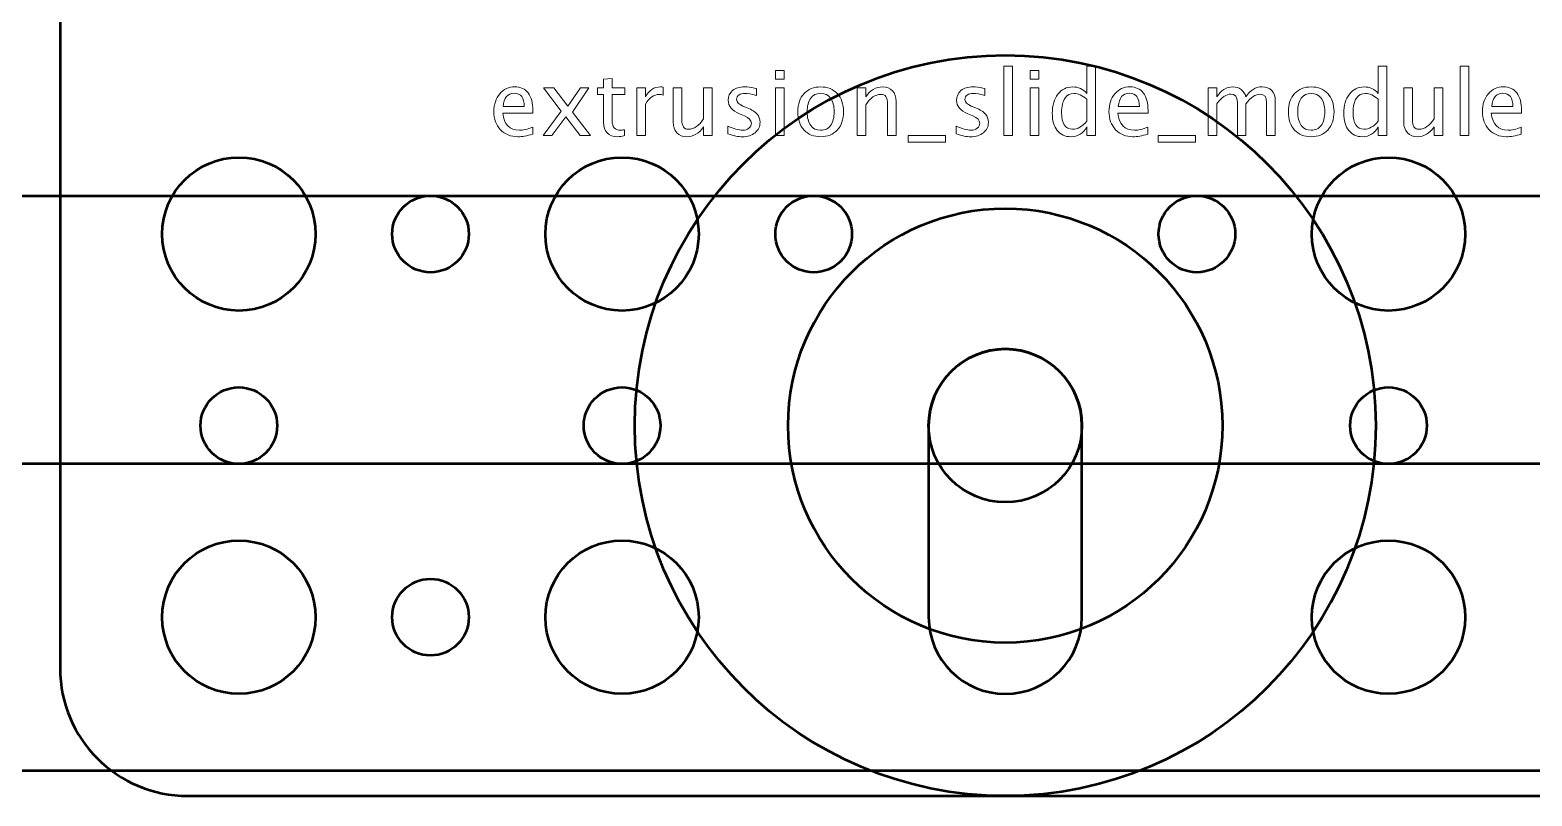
# Model space of a CAD drawing. Header units: centimetres. Extents: x -14.5 to 15.5, y -9.3 to 9.6.
# Drawn here: x -3.32 to 2.56, y -2.45 to 0.55 of the extents above; entities that cross this region are included whole.
import ezdxf

# ---------------------------------------------------------------- set-up
doc = ezdxf.new("R2010")
doc.units = ezdxf.units.CM
doc.header["$MEASUREMENT"] = 0
doc.layers.add('Layer 1', color=7, linetype='Continuous')

msp = doc.modelspace()

# ---------------------------------------------------------------- linework, layer by layer
at = {"layer": 'Layer 1', "color": 4, "lineweight": 53}
for points in [[(-14.50011, -0.09999), (15.49989, -0.09999), (15.49989, 1.90001), (-14.50011, 1.90001), (-14.50011, -0.09999)], [(-14.50011, -2.35), (15.49989, -2.35), (15.49989, -1.15), (-14.50011, -1.15), (-14.50011, -2.35)]]:
    msp.add_lwpolyline(points, close=True, dxfattribs=at)
for major_axis in [(0, 1.45), (0, 0.85), (0, 0.3)]:
    msp.add_ellipse((0.5, -1), major_axis=major_axis, ratio=1, dxfattribs=at)
at = {"layer": 'Layer 1', "lineweight": 53}
for centre, major_axis in [((-2.49999, -0.25001), (0, 0.30001)), ((-0.99999, -0.25001), (0, 0.30001)), ((2.00001, -0.25001), (0, 0.30001)), ((-1.75, -0.25), (0, 0.15)), ((-0.25, -0.25), (0, 0.15)), ((1.25, -0.25), (0, 0.15)), ((-2.5, -1), (0, 0.15)), ((-1, -1), (0, 0.15)), ((2, -1), (0, 0.15)), ((-2.49999, -1.75001), (0, 0.30001)), ((-0.99999, -1.75001), (0, 0.30001)), ((2.00001, -1.75001), (0, 0.30001)), ((-1.75, -1.75), (0, 0.15))]:
    msp.add_ellipse(centre, major_axis=major_axis, ratio=1, dxfattribs=at)
for points, knots in [([(-3.2, -1.95), (-3.2, -1.95), (-3.2, 2.95), (-3.2, 2.95), (-3.2, 2.95), (-3.2, 3.22614), (-2.97614, 3.45), (-2.7, 3.45), (-2.7, 3.45), (-2.7, 3.45), (3.7, 3.45), (3.7, 3.45), (3.7, 3.45), (3.97614, 3.45), (4.2, 3.22614), (4.2, 2.95), (4.2, 2.95), (4.2, 2.95), (4.2, -1.95), (4.2, -1.95), (4.2, -1.95), (4.2, -2.22614), (3.97614, -2.45), (3.7, -2.45), (3.7, -2.45), (3.7, -2.45), (-2.7, -2.45), (-2.7, -2.45), (-2.7, -2.45), (-2.97614, -2.45), (-3.2, -2.22614), (-3.2, -1.95)], [0, 0, 0, 0, 0.1111111, 0.1111111, 0.1111111, 0.1111111, 0.2222222, 0.2222222, 0.2222222, 0.2222222, 0.3333333, 0.3333333, 0.3333333, 0.3333333, 0.4444444, 0.4444444, 0.4444444, 0.4444444, 0.5555556, 0.5555556, 0.5555556, 0.5555556, 0.6666667, 0.6666667, 0.6666667, 0.6666667, 0.7777778, 0.7777778, 0.7777778, 0.7777778, 1, 1, 1, 1]), ([(0.8, -1), (0.8, -1), (0.8, -1.75), (0.8, -1.75), (0.8, -1.75), (0.8, -1.91569), (0.66569, -2.05), (0.5, -2.05), (0.5, -2.05), (0.33431, -2.05), (0.2, -1.91569), (0.2, -1.75), (0.2, -1.75), (0.2, -1.75), (0.2, -1), (0.2, -1), (0.2, -1), (0.2, -0.83431), (0.33431, -0.7), (0.5, -0.7), (0.5, -0.7), (0.66569, -0.7), (0.8, -0.83431), (0.8, -1)], [0, 0, 0, 0, 0.1428571, 0.1428571, 0.1428571, 0.1428571, 0.2857143, 0.2857143, 0.2857143, 0.2857143, 0.4285714, 0.4285714, 0.4285714, 0.4285714, 0.5714286, 0.5714286, 0.5714286, 0.5714286, 0.7142857, 0.7142857, 0.7142857, 0.7142857, 1, 1, 1, 1])]:
    msp.add_open_spline(points, degree=3, knots=knots, dxfattribs=at)
at = {"layer": 'Layer 1', "color": 5, "lineweight": 9}
for points, knots in [([(-0.99048, 0.13526), (-1.00095, 0.13238), (-1.01006, 0.13097), (-1.01777, 0.13097), (-1.01777, 0.13097), (-1.03505, 0.13097), (-1.04852, 0.13591), (-1.05816, 0.14578), (-1.05816, 0.14578), (-1.06786, 0.15566), (-1.07268, 0.16936), (-1.07268, 0.18694), (-1.07268, 0.18694), (-1.07268, 0.18694), (-1.07268, 0.29677), (-1.07268, 0.29677), (-1.07268, 0.29677), (-1.07268, 0.29677), (-1.09608, 0.29677), (-1.09608, 0.29677), (-1.09608, 0.29677), (-1.09608, 0.29677), (-1.09608, 0.32217), (-1.09608, 0.32217), (-1.09608, 0.32217), (-1.09608, 0.32217), (-1.07268, 0.32217), (-1.07268, 0.32217), (-1.07268, 0.32217), (-1.07268, 0.32217), (-1.07268, 0.35598), (-1.07268, 0.35598), (-1.07268, 0.35598), (-1.07268, 0.35598), (-1.03882, 0.35922), (-1.03882, 0.35922), (-1.03882, 0.35922), (-1.03882, 0.35922), (-1.03882, 0.32217), (-1.03882, 0.32217), (-1.03882, 0.32217), (-1.03882, 0.32217), (-0.98978, 0.32217), (-0.98978, 0.32217), (-0.98978, 0.32217), (-0.98978, 0.32217), (-0.98978, 0.29677), (-0.98978, 0.29677), (-0.98978, 0.29677), (-0.98978, 0.29677), (-1.03882, 0.29677), (-1.03882, 0.29677), (-1.03882, 0.29677), (-1.03882, 0.29677), (-1.03882, 0.19306), (-1.03882, 0.19306), (-1.03882, 0.19306), (-1.03882, 0.1686), (-1.02817, 0.15637), (-1.00695, 0.15637), (-1.00695, 0.15637), (-1.00242, 0.15637), (-0.99695, 0.15713), (-0.99048, 0.1586), (-0.99048, 0.1586), (-0.99048, 0.1586), (-0.99048, 0.13526), (-0.99048, 0.13526)], [0, 0, 0, 0, 0.0555556, 0.0555556, 0.0555556, 0.0555556, 0.1111111, 0.1111111, 0.1111111, 0.1111111, 0.1666667, 0.1666667, 0.1666667, 0.1666667, 0.2222222, 0.2222222, 0.2222222, 0.2222222, 0.2777778, 0.2777778, 0.2777778, 0.2777778, 0.3333333, 0.3333333, 0.3333333, 0.3333333, 0.3888889, 0.3888889, 0.3888889, 0.3888889, 0.4444444, 0.4444444, 0.4444444, 0.4444444, 0.5, 0.5, 0.5, 0.5, 0.5555556, 0.5555556, 0.5555556, 0.5555556, 0.6111111, 0.6111111, 0.6111111, 0.6111111, 0.6666667, 0.6666667, 0.6666667, 0.6666667, 0.7222222, 0.7222222, 0.7222222, 0.7222222, 0.7777778, 0.7777778, 0.7777778, 0.7777778, 0.8333333, 0.8333333, 0.8333333, 0.8333333, 0.8888889, 0.8888889, 0.8888889, 0.8888889, 1, 1, 1, 1]), ([(-0.39898, 0.35639), (-0.39898, 0.35639), (-0.39898, 0.39026), (-0.39898, 0.39026), (-0.39898, 0.39026), (-0.39898, 0.39026), (-0.36512, 0.39026), (-0.36512, 0.39026), (-0.36512, 0.39026), (-0.36512, 0.39026), (-0.36512, 0.35639), (-0.36512, 0.35639), (-0.36512, 0.35639), (-0.36512, 0.35639), (-0.39898, 0.35639), (-0.39898, 0.35639)], [0, 0, 0, 0, 0.2, 0.2, 0.2, 0.2, 0.4, 0.4, 0.4, 0.4, 0.6, 0.6, 0.6, 0.6, 1, 1, 1, 1]), ([(0.49489, 0.1352), (0.49489, 0.1352), (0.49489, 0.40719), (0.49489, 0.40719), (0.49489, 0.40719), (0.49489, 0.40719), (0.52875, 0.40719), (0.52875, 0.40719), (0.52875, 0.40719), (0.52875, 0.40719), (0.52875, 0.1352), (0.52875, 0.1352), (0.52875, 0.1352), (0.52875, 0.1352), (0.49489, 0.1352), (0.49489, 0.1352)], [0, 0, 0, 0, 0.2, 0.2, 0.2, 0.2, 0.4, 0.4, 0.4, 0.4, 0.6, 0.6, 0.6, 0.6, 1, 1, 1, 1]), ([(0.59684, 0.35639), (0.59684, 0.35639), (0.59684, 0.39026), (0.59684, 0.39026), (0.59684, 0.39026), (0.59684, 0.39026), (0.6307, 0.39026), (0.6307, 0.39026), (0.6307, 0.39026), (0.6307, 0.39026), (0.6307, 0.35639), (0.6307, 0.35639), (0.6307, 0.35639), (0.6307, 0.35639), (0.59684, 0.35639), (0.59684, 0.35639)], [0, 0, 0, 0, 0.2, 0.2, 0.2, 0.2, 0.4, 0.4, 0.4, 0.4, 0.6, 0.6, 0.6, 0.6, 1, 1, 1, 1]), ([(0.81907, 0.1352), (0.81907, 0.1352), (0.81907, 0.1703), (0.81907, 0.1703), (0.81907, 0.1703), (0.80526, 0.14408), (0.78445, 0.13097), (0.75664, 0.13097), (0.75664, 0.13097), (0.73406, 0.13097), (0.71631, 0.13914), (0.70337, 0.15554), (0.70337, 0.15554), (0.69044, 0.17195), (0.68397, 0.19435), (0.68397, 0.22275), (0.68397, 0.22275), (0.68397, 0.25379), (0.69132, 0.27878), (0.70596, 0.29771), (0.70596, 0.29771), (0.72066, 0.31659), (0.73994, 0.32605), (0.76387, 0.32605), (0.76387, 0.32605), (0.78604, 0.32605), (0.80449, 0.31759), (0.81907, 0.3006), (0.81907, 0.3006), (0.81907, 0.3006), (0.81907, 0.40719), (0.81907, 0.40719), (0.81907, 0.40719), (0.81907, 0.40719), (0.85294, 0.40719), (0.85294, 0.40719), (0.85294, 0.40719), (0.85294, 0.40719), (0.85294, 0.1352), (0.85294, 0.1352), (0.85294, 0.1352), (0.85294, 0.1352), (0.81907, 0.1352), (0.81907, 0.1352)], [0, 0, 0, 0, 0.0833333, 0.0833333, 0.0833333, 0.0833333, 0.1666667, 0.1666667, 0.1666667, 0.1666667, 0.25, 0.25, 0.25, 0.25, 0.3333333, 0.3333333, 0.3333333, 0.3333333, 0.4166667, 0.4166667, 0.4166667, 0.4166667, 0.5, 0.5, 0.5, 0.5, 0.5833333, 0.5833333, 0.5833333, 0.5833333, 0.6666667, 0.6666667, 0.6666667, 0.6666667, 0.75, 0.75, 0.75, 0.75, 0.8333333, 0.8333333, 0.8333333, 0.8333333, 1, 1, 1, 1]), ([(1.96013, 0.1352), (1.96013, 0.1352), (1.96013, 0.1703), (1.96013, 0.1703), (1.96013, 0.1703), (1.94632, 0.14408), (1.92551, 0.13097), (1.8977, 0.13097), (1.8977, 0.13097), (1.87512, 0.13097), (1.85737, 0.13914), (1.84443, 0.15554), (1.84443, 0.15554), (1.8315, 0.17195), (1.82503, 0.19435), (1.82503, 0.22275), (1.82503, 0.22275), (1.82503, 0.25379), (1.83238, 0.27878), (1.84702, 0.29771), (1.84702, 0.29771), (1.86172, 0.31659), (1.881, 0.32605), (1.90493, 0.32605), (1.90493, 0.32605), (1.9271, 0.32605), (1.94555, 0.31759), (1.96013, 0.3006), (1.96013, 0.3006), (1.96013, 0.3006), (1.96013, 0.40719), (1.96013, 0.40719), (1.96013, 0.40719), (1.96013, 0.40719), (1.994, 0.40719), (1.994, 0.40719), (1.994, 0.40719), (1.994, 0.40719), (1.994, 0.1352), (1.994, 0.1352), (1.994, 0.1352), (1.994, 0.1352), (1.96013, 0.1352), (1.96013, 0.1352)], [0, 0, 0, 0, 0.0833333, 0.0833333, 0.0833333, 0.0833333, 0.1666667, 0.1666667, 0.1666667, 0.1666667, 0.25, 0.25, 0.25, 0.25, 0.3333333, 0.3333333, 0.3333333, 0.3333333, 0.4166667, 0.4166667, 0.4166667, 0.4166667, 0.5, 0.5, 0.5, 0.5, 0.5833333, 0.5833333, 0.5833333, 0.5833333, 0.6666667, 0.6666667, 0.6666667, 0.6666667, 0.75, 0.75, 0.75, 0.75, 0.8333333, 0.8333333, 0.8333333, 0.8333333, 1, 1, 1, 1]), ([(2.28083, 0.1352), (2.28083, 0.1352), (2.28083, 0.40719), (2.28083, 0.40719), (2.28083, 0.40719), (2.28083, 0.40719), (2.31469, 0.40719), (2.31469, 0.40719), (2.31469, 0.40719), (2.31469, 0.40719), (2.31469, 0.1352), (2.31469, 0.1352), (2.31469, 0.1352), (2.31469, 0.1352), (2.28083, 0.1352), (2.28083, 0.1352)], [0, 0, 0, 0, 0.2, 0.2, 0.2, 0.2, 0.4, 0.4, 0.4, 0.4, 0.6, 0.6, 0.6, 0.6, 1, 1, 1, 1]), ([(-1.3498, 0.1412), (-1.37256, 0.13438), (-1.39201, 0.13097), (-1.40824, 0.13097), (-1.40824, 0.13097), (-1.43593, 0.13097), (-1.45845, 0.14014), (-1.47579, 0.15842), (-1.47579, 0.15842), (-1.49314, 0.17671), (-1.50184, 0.20041), (-1.50184, 0.22957), (-1.50184, 0.22957), (-1.50184, 0.25785), (-1.4942, 0.28107), (-1.47885, 0.29924), (-1.47885, 0.29924), (-1.4635, 0.31735), (-1.44387, 0.32641), (-1.41994, 0.32641), (-1.41994, 0.32641), (-1.3973, 0.32641), (-1.37979, 0.31835), (-1.36744, 0.30224), (-1.36744, 0.30224), (-1.35509, 0.28613), (-1.34892, 0.26332), (-1.34892, 0.23374), (-1.34892, 0.23374), (-1.34892, 0.23374), (-1.3491, 0.2234), (-1.3491, 0.2234), (-1.3491, 0.2234), (-1.3491, 0.2234), (-1.46727, 0.2234), (-1.46727, 0.2234), (-1.46727, 0.2234), (-1.46233, 0.17871), (-1.44051, 0.15637), (-1.40189, 0.15637), (-1.40189, 0.15637), (-1.38773, 0.15637), (-1.37038, 0.16036), (-1.3498, 0.16836), (-1.3498, 0.16836), (-1.3498, 0.16836), (-1.3498, 0.1412), (-1.3498, 0.1412)], [0, 0, 0, 0, 0.0769231, 0.0769231, 0.0769231, 0.0769231, 0.1538462, 0.1538462, 0.1538462, 0.1538462, 0.2307692, 0.2307692, 0.2307692, 0.2307692, 0.3076923, 0.3076923, 0.3076923, 0.3076923, 0.3846154, 0.3846154, 0.3846154, 0.3846154, 0.4615385, 0.4615385, 0.4615385, 0.4615385, 0.5384615, 0.5384615, 0.5384615, 0.5384615, 0.6153846, 0.6153846, 0.6153846, 0.6153846, 0.6923077, 0.6923077, 0.6923077, 0.6923077, 0.7692308, 0.7692308, 0.7692308, 0.7692308, 0.8461538, 0.8461538, 0.8461538, 0.8461538, 1, 1, 1, 1]), ([(-1.4655, 0.2488), (-1.4655, 0.2488), (-1.38296, 0.2488), (-1.38296, 0.2488), (-1.38296, 0.2488), (-1.38296, 0.2836), (-1.39595, 0.30101), (-1.42188, 0.30101), (-1.42188, 0.30101), (-1.44798, 0.30101), (-1.4625, 0.2836), (-1.4655, 0.2488)], [0, 0, 0, 0, 0.25, 0.25, 0.25, 0.25, 0.5, 0.5, 0.5, 0.5, 1, 1, 1, 1]), ([(-1.30916, 0.1352), (-1.30916, 0.1352), (-1.23796, 0.23169), (-1.23796, 0.23169), (-1.23796, 0.23169), (-1.23796, 0.23169), (-1.30704, 0.32217), (-1.30704, 0.32217), (-1.30704, 0.32217), (-1.30704, 0.32217), (-1.26665, 0.32217), (-1.26665, 0.32217), (-1.26665, 0.32217), (-1.26665, 0.32217), (-1.21209, 0.25015), (-1.21209, 0.25015), (-1.21209, 0.25015), (-1.21209, 0.25015), (-1.16271, 0.32217), (-1.16271, 0.32217), (-1.16271, 0.32217), (-1.16271, 0.32217), (-1.12961, 0.32217), (-1.12961, 0.32217), (-1.12961, 0.32217), (-1.12961, 0.32217), (-1.19427, 0.22733), (-1.19427, 0.22733), (-1.19427, 0.22733), (-1.19427, 0.22733), (-1.12396, 0.1352), (-1.12396, 0.1352), (-1.12396, 0.1352), (-1.12396, 0.1352), (-1.16435, 0.1352), (-1.16435, 0.1352), (-1.16435, 0.1352), (-1.16435, 0.1352), (-1.22067, 0.20928), (-1.22067, 0.20928), (-1.22067, 0.20928), (-1.22067, 0.20928), (-1.27518, 0.1352), (-1.27518, 0.1352), (-1.27518, 0.1352), (-1.27518, 0.1352), (-1.30916, 0.1352), (-1.30916, 0.1352)], [0, 0, 0, 0, 0.0769231, 0.0769231, 0.0769231, 0.0769231, 0.1538462, 0.1538462, 0.1538462, 0.1538462, 0.2307692, 0.2307692, 0.2307692, 0.2307692, 0.3076923, 0.3076923, 0.3076923, 0.3076923, 0.3846154, 0.3846154, 0.3846154, 0.3846154, 0.4615385, 0.4615385, 0.4615385, 0.4615385, 0.5384615, 0.5384615, 0.5384615, 0.5384615, 0.6153846, 0.6153846, 0.6153846, 0.6153846, 0.6923077, 0.6923077, 0.6923077, 0.6923077, 0.7692308, 0.7692308, 0.7692308, 0.7692308, 0.8461538, 0.8461538, 0.8461538, 0.8461538, 1, 1, 1, 1]), ([(-0.94215, 0.1352), (-0.94215, 0.1352), (-0.94215, 0.32217), (-0.94215, 0.32217), (-0.94215, 0.32217), (-0.94215, 0.32217), (-0.90829, 0.32217), (-0.90829, 0.32217), (-0.90829, 0.32217), (-0.90829, 0.32217), (-0.90829, 0.28684), (-0.90829, 0.28684), (-0.90829, 0.28684), (-0.89482, 0.313), (-0.8753, 0.32605), (-0.84967, 0.32605), (-0.84967, 0.32605), (-0.8462, 0.32605), (-0.84256, 0.32576), (-0.8388, 0.32517), (-0.8388, 0.32517), (-0.8388, 0.32517), (-0.8388, 0.29348), (-0.8388, 0.29348), (-0.8388, 0.29348), (-0.84468, 0.29542), (-0.84984, 0.29642), (-0.85431, 0.29642), (-0.85431, 0.29642), (-0.87583, 0.29642), (-0.89382, 0.28372), (-0.90829, 0.25826), (-0.90829, 0.25826), (-0.90829, 0.25826), (-0.90829, 0.1352), (-0.90829, 0.1352), (-0.90829, 0.1352), (-0.90829, 0.1352), (-0.94215, 0.1352), (-0.94215, 0.1352)], [0, 0, 0, 0, 0.0909091, 0.0909091, 0.0909091, 0.0909091, 0.1818182, 0.1818182, 0.1818182, 0.1818182, 0.2727273, 0.2727273, 0.2727273, 0.2727273, 0.3636364, 0.3636364, 0.3636364, 0.3636364, 0.4545455, 0.4545455, 0.4545455, 0.4545455, 0.5454545, 0.5454545, 0.5454545, 0.5454545, 0.6363636, 0.6363636, 0.6363636, 0.6363636, 0.7272727, 0.7272727, 0.7272727, 0.7272727, 0.8181818, 0.8181818, 0.8181818, 0.8181818, 1, 1, 1, 1]), ([(-0.68069, 0.1352), (-0.68069, 0.1352), (-0.68069, 0.17036), (-0.68069, 0.17036), (-0.68069, 0.17036), (-0.69874, 0.14408), (-0.72066, 0.13097), (-0.74641, 0.13097), (-0.74641, 0.13097), (-0.76276, 0.13097), (-0.77575, 0.13608), (-0.7854, 0.14637), (-0.7854, 0.14637), (-0.7951, 0.15666), (-0.79992, 0.17048), (-0.79992, 0.18794), (-0.79992, 0.18794), (-0.79992, 0.18794), (-0.79992, 0.32217), (-0.79992, 0.32217), (-0.79992, 0.32217), (-0.79992, 0.32217), (-0.76605, 0.32217), (-0.76605, 0.32217), (-0.76605, 0.32217), (-0.76605, 0.32217), (-0.76605, 0.19899), (-0.76605, 0.19899), (-0.76605, 0.19899), (-0.76605, 0.18494), (-0.764, 0.17501), (-0.75994, 0.16913), (-0.75994, 0.16913), (-0.75582, 0.16319), (-0.749, 0.16025), (-0.73942, 0.16025), (-0.73942, 0.16025), (-0.71872, 0.16025), (-0.69909, 0.17383), (-0.68069, 0.20105), (-0.68069, 0.20105), (-0.68069, 0.20105), (-0.68069, 0.32217), (-0.68069, 0.32217), (-0.68069, 0.32217), (-0.68069, 0.32217), (-0.64682, 0.32217), (-0.64682, 0.32217), (-0.64682, 0.32217), (-0.64682, 0.32217), (-0.64682, 0.1352), (-0.64682, 0.1352), (-0.64682, 0.1352), (-0.64682, 0.1352), (-0.68069, 0.1352), (-0.68069, 0.1352)], [0, 0, 0, 0, 0.0666667, 0.0666667, 0.0666667, 0.0666667, 0.1333333, 0.1333333, 0.1333333, 0.1333333, 0.2, 0.2, 0.2, 0.2, 0.2666667, 0.2666667, 0.2666667, 0.2666667, 0.3333333, 0.3333333, 0.3333333, 0.3333333, 0.4, 0.4, 0.4, 0.4, 0.4666667, 0.4666667, 0.4666667, 0.4666667, 0.5333333, 0.5333333, 0.5333333, 0.5333333, 0.6, 0.6, 0.6, 0.6, 0.6666667, 0.6666667, 0.6666667, 0.6666667, 0.7333333, 0.7333333, 0.7333333, 0.7333333, 0.8, 0.8, 0.8, 0.8, 0.8666667, 0.8666667, 0.8666667, 0.8666667, 1, 1, 1, 1]), ([(-0.58555, 0.1419), (-0.58555, 0.1419), (-0.58555, 0.17295), (-0.58555, 0.17295), (-0.58555, 0.17295), (-0.56338, 0.16189), (-0.54415, 0.15637), (-0.52775, 0.15637), (-0.52775, 0.15637), (-0.51799, 0.15637), (-0.50987, 0.15901), (-0.50347, 0.1643), (-0.50347, 0.1643), (-0.49706, 0.16954), (-0.49382, 0.17612), (-0.49382, 0.18406), (-0.49382, 0.18406), (-0.49382, 0.19564), (-0.50282, 0.20523), (-0.52081, 0.21281), (-0.52081, 0.21281), (-0.52081, 0.21281), (-0.54063, 0.22122), (-0.54063, 0.22122), (-0.54063, 0.22122), (-0.56985, 0.23333), (-0.58449, 0.25085), (-0.58449, 0.27361), (-0.58449, 0.27361), (-0.58449, 0.28989), (-0.57873, 0.30271), (-0.5672, 0.31206), (-0.5672, 0.31206), (-0.55568, 0.32141), (-0.53986, 0.32605), (-0.51981, 0.32605), (-0.51981, 0.32605), (-0.5094, 0.32605), (-0.49647, 0.32464), (-0.48113, 0.32176), (-0.48113, 0.32176), (-0.48113, 0.32176), (-0.47408, 0.32041), (-0.47408, 0.32041), (-0.47408, 0.32041), (-0.47408, 0.32041), (-0.47408, 0.29219), (-0.47408, 0.29219), (-0.47408, 0.29219), (-0.49294, 0.29783), (-0.50799, 0.30065), (-0.51922, 0.30065), (-0.51922, 0.30065), (-0.5291, 0.30065), (-0.53692, 0.29848), (-0.54286, 0.29419), (-0.54286, 0.29419), (-0.54874, 0.28989), (-0.55168, 0.28413), (-0.55168, 0.2769), (-0.55168, 0.2769), (-0.55168, 0.26673), (-0.54345, 0.25809), (-0.52693, 0.25109), (-0.52693, 0.25109), (-0.52693, 0.25109), (-0.51064, 0.24421), (-0.51064, 0.24421), (-0.51064, 0.24421), (-0.49218, 0.23645), (-0.47913, 0.22822), (-0.47149, 0.21957), (-0.47149, 0.21957), (-0.46379, 0.21093), (-0.45997, 0.20011), (-0.45997, 0.18718), (-0.45997, 0.18718), (-0.45997, 0.17077), (-0.46643, 0.15731), (-0.47943, 0.14678), (-0.47943, 0.14678), (-0.49235, 0.13626), (-0.50893, 0.13097), (-0.5291, 0.13097), (-0.5291, 0.13097), (-0.54462, 0.13097), (-0.56338, 0.13461), (-0.58555, 0.1419)], [0, 0, 0, 0, 0.0434783, 0.0434783, 0.0434783, 0.0434783, 0.0869565, 0.0869565, 0.0869565, 0.0869565, 0.1304348, 0.1304348, 0.1304348, 0.1304348, 0.173913, 0.173913, 0.173913, 0.173913, 0.2173913, 0.2173913, 0.2173913, 0.2173913, 0.2608696, 0.2608696, 0.2608696, 0.2608696, 0.3043478, 0.3043478, 0.3043478, 0.3043478, 0.3478261, 0.3478261, 0.3478261, 0.3478261, 0.3913043, 0.3913043, 0.3913043, 0.3913043, 0.4347826, 0.4347826, 0.4347826, 0.4347826, 0.4782609, 0.4782609, 0.4782609, 0.4782609, 0.5217391, 0.5217391, 0.5217391, 0.5217391, 0.5652174, 0.5652174, 0.5652174, 0.5652174, 0.6086957, 0.6086957, 0.6086957, 0.6086957, 0.6521739, 0.6521739, 0.6521739, 0.6521739, 0.6956522, 0.6956522, 0.6956522, 0.6956522, 0.7391304, 0.7391304, 0.7391304, 0.7391304, 0.7826087, 0.7826087, 0.7826087, 0.7826087, 0.826087, 0.826087, 0.826087, 0.826087, 0.8695652, 0.8695652, 0.8695652, 0.8695652, 0.9130435, 0.9130435, 0.9130435, 0.9130435, 1, 1, 1, 1]), ([(-0.39898, 0.1352), (-0.39898, 0.1352), (-0.39898, 0.32217), (-0.39898, 0.32217), (-0.39898, 0.32217), (-0.39898, 0.32217), (-0.36512, 0.32217), (-0.36512, 0.32217), (-0.36512, 0.32217), (-0.36512, 0.32217), (-0.36512, 0.1352), (-0.36512, 0.1352), (-0.36512, 0.1352), (-0.36512, 0.1352), (-0.39898, 0.1352), (-0.39898, 0.1352)], [0, 0, 0, 0, 0.2, 0.2, 0.2, 0.2, 0.4, 0.4, 0.4, 0.4, 0.6, 0.6, 0.6, 0.6, 1, 1, 1, 1]), ([(-0.2226, 0.13097), (-0.25005, 0.13097), (-0.27181, 0.13973), (-0.2878, 0.15725), (-0.2878, 0.15725), (-0.30385, 0.17477), (-0.31185, 0.19858), (-0.31185, 0.22863), (-0.31185, 0.22863), (-0.31185, 0.25861), (-0.30385, 0.28237), (-0.2878, 0.29983), (-0.2878, 0.29983), (-0.27181, 0.31729), (-0.25005, 0.32605), (-0.2226, 0.32605), (-0.2226, 0.32605), (-0.19515, 0.32605), (-0.17339, 0.31729), (-0.1574, 0.29983), (-0.1574, 0.29983), (-0.14135, 0.28237), (-0.13335, 0.25861), (-0.13335, 0.22863), (-0.13335, 0.22863), (-0.13335, 0.19858), (-0.14135, 0.17477), (-0.1574, 0.15725), (-0.1574, 0.15725), (-0.17339, 0.13973), (-0.19515, 0.13097), (-0.2226, 0.13097)], [0, 0, 0, 0, 0.1111111, 0.1111111, 0.1111111, 0.1111111, 0.2222222, 0.2222222, 0.2222222, 0.2222222, 0.3333333, 0.3333333, 0.3333333, 0.3333333, 0.4444444, 0.4444444, 0.4444444, 0.4444444, 0.5555556, 0.5555556, 0.5555556, 0.5555556, 0.6666667, 0.6666667, 0.6666667, 0.6666667, 0.7777778, 0.7777778, 0.7777778, 0.7777778, 1, 1, 1, 1]), ([(-0.22266, 0.15637), (-0.2059, 0.15637), (-0.19286, 0.16266), (-0.18357, 0.1753), (-0.18357, 0.1753), (-0.17433, 0.18788), (-0.16969, 0.2057), (-0.16969, 0.22863), (-0.16969, 0.22863), (-0.16969, 0.2515), (-0.17433, 0.26926), (-0.18357, 0.28184), (-0.18357, 0.28184), (-0.19286, 0.29436), (-0.2059, 0.30065), (-0.22266, 0.30065), (-0.22266, 0.30065), (-0.23947, 0.30065), (-0.25252, 0.29436), (-0.2617, 0.28184), (-0.2617, 0.28184), (-0.27093, 0.26926), (-0.27551, 0.2515), (-0.27551, 0.22863), (-0.27551, 0.22863), (-0.27551, 0.2057), (-0.27093, 0.18788), (-0.2617, 0.1753), (-0.2617, 0.1753), (-0.25252, 0.16266), (-0.23947, 0.15637), (-0.22266, 0.15637)], [0, 0, 0, 0, 0.1111111, 0.1111111, 0.1111111, 0.1111111, 0.2222222, 0.2222222, 0.2222222, 0.2222222, 0.3333333, 0.3333333, 0.3333333, 0.3333333, 0.4444444, 0.4444444, 0.4444444, 0.4444444, 0.5555556, 0.5555556, 0.5555556, 0.5555556, 0.6666667, 0.6666667, 0.6666667, 0.6666667, 0.7777778, 0.7777778, 0.7777778, 0.7777778, 1, 1, 1, 1]), ([(-0.08032, 0.1352), (-0.08032, 0.1352), (-0.08032, 0.32217), (-0.08032, 0.32217), (-0.08032, 0.32217), (-0.08032, 0.32217), (-0.04646, 0.32217), (-0.04646, 0.32217), (-0.04646, 0.32217), (-0.04646, 0.32217), (-0.04646, 0.28684), (-0.04646, 0.28684), (-0.04646, 0.28684), (-0.02852, 0.313), (-0.00653, 0.32605), (0.01944, 0.32605), (0.01944, 0.32605), (0.03579, 0.32605), (0.04878, 0.32094), (0.05837, 0.31065), (0.05837, 0.31065), (0.06795, 0.30042), (0.07277, 0.2866), (0.07277, 0.26932), (0.07277, 0.26932), (0.07277, 0.26932), (0.07277, 0.1352), (0.07277, 0.1352), (0.07277, 0.1352), (0.07277, 0.1352), (0.03891, 0.1352), (0.03891, 0.1352), (0.03891, 0.1352), (0.03891, 0.1352), (0.03891, 0.25826), (0.03891, 0.25826), (0.03891, 0.25826), (0.03891, 0.27214), (0.03685, 0.28202), (0.03279, 0.28789), (0.03279, 0.28789), (0.02868, 0.29383), (0.02191, 0.29677), (0.01246, 0.29677), (0.01246, 0.29677), (-0.00836, 0.29677), (-0.02799, 0.28319), (-0.04646, 0.25603), (-0.04646, 0.25603), (-0.04646, 0.25603), (-0.04646, 0.1352), (-0.04646, 0.1352), (-0.04646, 0.1352), (-0.04646, 0.1352), (-0.08032, 0.1352), (-0.08032, 0.1352)], [0, 0, 0, 0, 0.0666667, 0.0666667, 0.0666667, 0.0666667, 0.1333333, 0.1333333, 0.1333333, 0.1333333, 0.2, 0.2, 0.2, 0.2, 0.2666667, 0.2666667, 0.2666667, 0.2666667, 0.3333333, 0.3333333, 0.3333333, 0.3333333, 0.4, 0.4, 0.4, 0.4, 0.4666667, 0.4666667, 0.4666667, 0.4666667, 0.5333333, 0.5333333, 0.5333333, 0.5333333, 0.6, 0.6, 0.6, 0.6, 0.6666667, 0.6666667, 0.6666667, 0.6666667, 0.7333333, 0.7333333, 0.7333333, 0.7333333, 0.8, 0.8, 0.8, 0.8, 0.8666667, 0.8666667, 0.8666667, 0.8666667, 1, 1, 1, 1]), ([(0.30832, 0.1419), (0.30832, 0.1419), (0.30832, 0.17295), (0.30832, 0.17295), (0.30832, 0.17295), (0.33049, 0.16189), (0.34972, 0.15637), (0.36612, 0.15637), (0.36612, 0.15637), (0.37588, 0.15637), (0.384, 0.15901), (0.3904, 0.1643), (0.3904, 0.1643), (0.39681, 0.16954), (0.40005, 0.17612), (0.40005, 0.18406), (0.40005, 0.18406), (0.40005, 0.19564), (0.39105, 0.20523), (0.37306, 0.21281), (0.37306, 0.21281), (0.37306, 0.21281), (0.35324, 0.22122), (0.35324, 0.22122), (0.35324, 0.22122), (0.32402, 0.23333), (0.30938, 0.25085), (0.30938, 0.27361), (0.30938, 0.27361), (0.30938, 0.28989), (0.31514, 0.30271), (0.32667, 0.31206), (0.32667, 0.31206), (0.33819, 0.32141), (0.35401, 0.32605), (0.37406, 0.32605), (0.37406, 0.32605), (0.38447, 0.32605), (0.3974, 0.32464), (0.41274, 0.32176), (0.41274, 0.32176), (0.41274, 0.32176), (0.41979, 0.32041), (0.41979, 0.32041), (0.41979, 0.32041), (0.41979, 0.32041), (0.41979, 0.29219), (0.41979, 0.29219), (0.41979, 0.29219), (0.40093, 0.29783), (0.38588, 0.30065), (0.37465, 0.30065), (0.37465, 0.30065), (0.36477, 0.30065), (0.35695, 0.29848), (0.35101, 0.29419), (0.35101, 0.29419), (0.34513, 0.28989), (0.34219, 0.28413), (0.34219, 0.2769), (0.34219, 0.2769), (0.34219, 0.26673), (0.35042, 0.25809), (0.36694, 0.25109), (0.36694, 0.25109), (0.36694, 0.25109), (0.38323, 0.24421), (0.38323, 0.24421), (0.38323, 0.24421), (0.40169, 0.23645), (0.41474, 0.22822), (0.42238, 0.21957), (0.42238, 0.21957), (0.43008, 0.21093), (0.4339, 0.20011), (0.4339, 0.18718), (0.4339, 0.18718), (0.4339, 0.17077), (0.42744, 0.15731), (0.41444, 0.14678), (0.41444, 0.14678), (0.40152, 0.13626), (0.38494, 0.13097), (0.36477, 0.13097), (0.36477, 0.13097), (0.34925, 0.13097), (0.33049, 0.13461), (0.30832, 0.1419)], [0, 0, 0, 0, 0.0434783, 0.0434783, 0.0434783, 0.0434783, 0.0869565, 0.0869565, 0.0869565, 0.0869565, 0.1304348, 0.1304348, 0.1304348, 0.1304348, 0.173913, 0.173913, 0.173913, 0.173913, 0.2173913, 0.2173913, 0.2173913, 0.2173913, 0.2608696, 0.2608696, 0.2608696, 0.2608696, 0.3043478, 0.3043478, 0.3043478, 0.3043478, 0.3478261, 0.3478261, 0.3478261, 0.3478261, 0.3913043, 0.3913043, 0.3913043, 0.3913043, 0.4347826, 0.4347826, 0.4347826, 0.4347826, 0.4782609, 0.4782609, 0.4782609, 0.4782609, 0.5217391, 0.5217391, 0.5217391, 0.5217391, 0.5652174, 0.5652174, 0.5652174, 0.5652174, 0.6086957, 0.6086957, 0.6086957, 0.6086957, 0.6521739, 0.6521739, 0.6521739, 0.6521739, 0.6956522, 0.6956522, 0.6956522, 0.6956522, 0.7391304, 0.7391304, 0.7391304, 0.7391304, 0.7826087, 0.7826087, 0.7826087, 0.7826087, 0.826087, 0.826087, 0.826087, 0.826087, 0.8695652, 0.8695652, 0.8695652, 0.8695652, 0.9130435, 0.9130435, 0.9130435, 0.9130435, 1, 1, 1, 1]), ([(0.59684, 0.1352), (0.59684, 0.1352), (0.59684, 0.32217), (0.59684, 0.32217), (0.59684, 0.32217), (0.59684, 0.32217), (0.6307, 0.32217), (0.6307, 0.32217), (0.6307, 0.32217), (0.6307, 0.32217), (0.6307, 0.1352), (0.6307, 0.1352), (0.6307, 0.1352), (0.6307, 0.1352), (0.59684, 0.1352), (0.59684, 0.1352)], [0, 0, 0, 0, 0.2, 0.2, 0.2, 0.2, 0.4, 0.4, 0.4, 0.4, 0.6, 0.6, 0.6, 0.6, 1, 1, 1, 1]), ([(0.81907, 0.27743), (0.80149, 0.29289), (0.78487, 0.30065), (0.76911, 0.30065), (0.76911, 0.30065), (0.75359, 0.30065), (0.74159, 0.29419), (0.73307, 0.28119), (0.73307, 0.28119), (0.72454, 0.26826), (0.72031, 0.24991), (0.72031, 0.22616), (0.72031, 0.22616), (0.72031, 0.18247), (0.73477, 0.1606), (0.76376, 0.1606), (0.76376, 0.1606), (0.78257, 0.1606), (0.80102, 0.17089), (0.81907, 0.19141), (0.81907, 0.19141), (0.81907, 0.19141), (0.81907, 0.27743), (0.81907, 0.27743)], [0, 0, 0, 0, 0.1428571, 0.1428571, 0.1428571, 0.1428571, 0.2857143, 0.2857143, 0.2857143, 0.2857143, 0.4285714, 0.4285714, 0.4285714, 0.4285714, 0.5714286, 0.5714286, 0.5714286, 0.5714286, 0.7142857, 0.7142857, 0.7142857, 0.7142857, 1, 1, 1, 1]), ([(1.05803, 0.1412), (1.03527, 0.13438), (1.01582, 0.13097), (0.99959, 0.13097), (0.99959, 0.13097), (0.9719, 0.13097), (0.94938, 0.14014), (0.93204, 0.15842), (0.93204, 0.15842), (0.91469, 0.17671), (0.90599, 0.20041), (0.90599, 0.22957), (0.90599, 0.22957), (0.90599, 0.25785), (0.91363, 0.28107), (0.92898, 0.29924), (0.92898, 0.29924), (0.94433, 0.31735), (0.96396, 0.32641), (0.98789, 0.32641), (0.98789, 0.32641), (1.01053, 0.32641), (1.02804, 0.31835), (1.04039, 0.30224), (1.04039, 0.30224), (1.05274, 0.28613), (1.05891, 0.26332), (1.05891, 0.23374), (1.05891, 0.23374), (1.05891, 0.23374), (1.05873, 0.2234), (1.05873, 0.2234), (1.05873, 0.2234), (1.05873, 0.2234), (0.94056, 0.2234), (0.94056, 0.2234), (0.94056, 0.2234), (0.9455, 0.17871), (0.96732, 0.15637), (1.00594, 0.15637), (1.00594, 0.15637), (1.0201, 0.15637), (1.03745, 0.16036), (1.05803, 0.16836), (1.05803, 0.16836), (1.05803, 0.16836), (1.05803, 0.1412), (1.05803, 0.1412)], [0, 0, 0, 0, 0.0769231, 0.0769231, 0.0769231, 0.0769231, 0.1538462, 0.1538462, 0.1538462, 0.1538462, 0.2307692, 0.2307692, 0.2307692, 0.2307692, 0.3076923, 0.3076923, 0.3076923, 0.3076923, 0.3846154, 0.3846154, 0.3846154, 0.3846154, 0.4615385, 0.4615385, 0.4615385, 0.4615385, 0.5384615, 0.5384615, 0.5384615, 0.5384615, 0.6153846, 0.6153846, 0.6153846, 0.6153846, 0.6923077, 0.6923077, 0.6923077, 0.6923077, 0.7692308, 0.7692308, 0.7692308, 0.7692308, 0.8461538, 0.8461538, 0.8461538, 0.8461538, 1, 1, 1, 1]), ([(0.94233, 0.2488), (0.94233, 0.2488), (1.02487, 0.2488), (1.02487, 0.2488), (1.02487, 0.2488), (1.02487, 0.2836), (1.01188, 0.30101), (0.98595, 0.30101), (0.98595, 0.30101), (0.95985, 0.30101), (0.94533, 0.2836), (0.94233, 0.2488)], [0, 0, 0, 0, 0.25, 0.25, 0.25, 0.25, 0.5, 0.5, 0.5, 0.5, 1, 1, 1, 1]), ([(1.29375, 0.1352), (1.29375, 0.1352), (1.29375, 0.32217), (1.29375, 0.32217), (1.29375, 0.32217), (1.29375, 0.32217), (1.32761, 0.32217), (1.32761, 0.32217), (1.32761, 0.32217), (1.32761, 0.32217), (1.32761, 0.28684), (1.32761, 0.28684), (1.32761, 0.28684), (1.34414, 0.313), (1.3653, 0.32605), (1.39122, 0.32605), (1.39122, 0.32605), (1.41621, 0.32605), (1.4332, 0.313), (1.44226, 0.28684), (1.44226, 0.28684), (1.45831, 0.31324), (1.47924, 0.32641), (1.50493, 0.32641), (1.50493, 0.32641), (1.52134, 0.32641), (1.5341, 0.32159), (1.54321, 0.31188), (1.54321, 0.31188), (1.55232, 0.30218), (1.55691, 0.2886), (1.55691, 0.27114), (1.55691, 0.27114), (1.55691, 0.27114), (1.55691, 0.1352), (1.55691, 0.1352), (1.55691, 0.1352), (1.55691, 0.1352), (1.52304, 0.1352), (1.52304, 0.1352), (1.52304, 0.1352), (1.52304, 0.1352), (1.52304, 0.26555), (1.52304, 0.26555), (1.52304, 0.26555), (1.52304, 0.28684), (1.51458, 0.29748), (1.49764, 0.29748), (1.49764, 0.29748), (1.48006, 0.29748), (1.4616, 0.28507), (1.44226, 0.2602), (1.44226, 0.2602), (1.44226, 0.2602), (1.44226, 0.1352), (1.44226, 0.1352), (1.44226, 0.1352), (1.44226, 0.1352), (1.40839, 0.1352), (1.40839, 0.1352), (1.40839, 0.1352), (1.40839, 0.1352), (1.40839, 0.26567), (1.40839, 0.26567), (1.40839, 0.26567), (1.40839, 0.28713), (1.39981, 0.29783), (1.38259, 0.29783), (1.38259, 0.29783), (1.36548, 0.29783), (1.34713, 0.28537), (1.32761, 0.26038), (1.32761, 0.26038), (1.32761, 0.26038), (1.32761, 0.1352), (1.32761, 0.1352), (1.32761, 0.1352), (1.32761, 0.1352), (1.29375, 0.1352), (1.29375, 0.1352)], [0, 0, 0, 0, 0.047619, 0.047619, 0.047619, 0.047619, 0.0952381, 0.0952381, 0.0952381, 0.0952381, 0.1428571, 0.1428571, 0.1428571, 0.1428571, 0.1904762, 0.1904762, 0.1904762, 0.1904762, 0.2380952, 0.2380952, 0.2380952, 0.2380952, 0.2857143, 0.2857143, 0.2857143, 0.2857143, 0.3333333, 0.3333333, 0.3333333, 0.3333333, 0.3809524, 0.3809524, 0.3809524, 0.3809524, 0.4285714, 0.4285714, 0.4285714, 0.4285714, 0.4761905, 0.4761905, 0.4761905, 0.4761905, 0.5238095, 0.5238095, 0.5238095, 0.5238095, 0.5714286, 0.5714286, 0.5714286, 0.5714286, 0.6190476, 0.6190476, 0.6190476, 0.6190476, 0.6666667, 0.6666667, 0.6666667, 0.6666667, 0.7142857, 0.7142857, 0.7142857, 0.7142857, 0.7619048, 0.7619048, 0.7619048, 0.7619048, 0.8095238, 0.8095238, 0.8095238, 0.8095238, 0.8571429, 0.8571429, 0.8571429, 0.8571429, 0.9047619, 0.9047619, 0.9047619, 0.9047619, 1, 1, 1, 1]), ([(1.69756, 0.13097), (1.67011, 0.13097), (1.64835, 0.13973), (1.63236, 0.15725), (1.63236, 0.15725), (1.61631, 0.17477), (1.60831, 0.19858), (1.60831, 0.22863), (1.60831, 0.22863), (1.60831, 0.25861), (1.61631, 0.28237), (1.63236, 0.29983), (1.63236, 0.29983), (1.64835, 0.31729), (1.67011, 0.32605), (1.69756, 0.32605), (1.69756, 0.32605), (1.72501, 0.32605), (1.74677, 0.31729), (1.76276, 0.29983), (1.76276, 0.29983), (1.77881, 0.28237), (1.78681, 0.25861), (1.78681, 0.22863), (1.78681, 0.22863), (1.78681, 0.19858), (1.77881, 0.17477), (1.76276, 0.15725), (1.76276, 0.15725), (1.74677, 0.13973), (1.72501, 0.13097), (1.69756, 0.13097)], [0, 0, 0, 0, 0.1111111, 0.1111111, 0.1111111, 0.1111111, 0.2222222, 0.2222222, 0.2222222, 0.2222222, 0.3333333, 0.3333333, 0.3333333, 0.3333333, 0.4444444, 0.4444444, 0.4444444, 0.4444444, 0.5555556, 0.5555556, 0.5555556, 0.5555556, 0.6666667, 0.6666667, 0.6666667, 0.6666667, 0.7777778, 0.7777778, 0.7777778, 0.7777778, 1, 1, 1, 1]), ([(1.6975, 0.15637), (1.71426, 0.15637), (1.7273, 0.16266), (1.73659, 0.1753), (1.73659, 0.1753), (1.74583, 0.18788), (1.75047, 0.2057), (1.75047, 0.22863), (1.75047, 0.22863), (1.75047, 0.2515), (1.74583, 0.26926), (1.73659, 0.28184), (1.73659, 0.28184), (1.7273, 0.29436), (1.71426, 0.30065), (1.6975, 0.30065), (1.6975, 0.30065), (1.68069, 0.30065), (1.66764, 0.29436), (1.65846, 0.28184), (1.65846, 0.28184), (1.64923, 0.26926), (1.64465, 0.2515), (1.64465, 0.22863), (1.64465, 0.22863), (1.64465, 0.2057), (1.64923, 0.18788), (1.65846, 0.1753), (1.65846, 0.1753), (1.66764, 0.16266), (1.68069, 0.15637), (1.6975, 0.15637)], [0, 0, 0, 0, 0.1111111, 0.1111111, 0.1111111, 0.1111111, 0.2222222, 0.2222222, 0.2222222, 0.2222222, 0.3333333, 0.3333333, 0.3333333, 0.3333333, 0.4444444, 0.4444444, 0.4444444, 0.4444444, 0.5555556, 0.5555556, 0.5555556, 0.5555556, 0.6666667, 0.6666667, 0.6666667, 0.6666667, 0.7777778, 0.7777778, 0.7777778, 0.7777778, 1, 1, 1, 1]), ([(1.96013, 0.27743), (1.94255, 0.29289), (1.92593, 0.30065), (1.91017, 0.30065), (1.91017, 0.30065), (1.89465, 0.30065), (1.88265, 0.29419), (1.87413, 0.28119), (1.87413, 0.28119), (1.8656, 0.26826), (1.86137, 0.24991), (1.86137, 0.22616), (1.86137, 0.22616), (1.86137, 0.18247), (1.87583, 0.1606), (1.90482, 0.1606), (1.90482, 0.1606), (1.92363, 0.1606), (1.94208, 0.17089), (1.96013, 0.19141), (1.96013, 0.19141), (1.96013, 0.19141), (1.96013, 0.27743), (1.96013, 0.27743)], [0, 0, 0, 0, 0.1428571, 0.1428571, 0.1428571, 0.1428571, 0.2857143, 0.2857143, 0.2857143, 0.2857143, 0.4285714, 0.4285714, 0.4285714, 0.4285714, 0.5714286, 0.5714286, 0.5714286, 0.5714286, 0.7142857, 0.7142857, 0.7142857, 0.7142857, 1, 1, 1, 1]), ([(2.17898, 0.1352), (2.17898, 0.1352), (2.17898, 0.17036), (2.17898, 0.17036), (2.17898, 0.17036), (2.16093, 0.14408), (2.13901, 0.13097), (2.11326, 0.13097), (2.11326, 0.13097), (2.09691, 0.13097), (2.08392, 0.13608), (2.07427, 0.14637), (2.07427, 0.14637), (2.06457, 0.15666), (2.05975, 0.17048), (2.05975, 0.18794), (2.05975, 0.18794), (2.05975, 0.18794), (2.05975, 0.32217), (2.05975, 0.32217), (2.05975, 0.32217), (2.05975, 0.32217), (2.09362, 0.32217), (2.09362, 0.32217), (2.09362, 0.32217), (2.09362, 0.32217), (2.09362, 0.19899), (2.09362, 0.19899), (2.09362, 0.19899), (2.09362, 0.18494), (2.09567, 0.17501), (2.09973, 0.16913), (2.09973, 0.16913), (2.10385, 0.16319), (2.11067, 0.16025), (2.12025, 0.16025), (2.12025, 0.16025), (2.14095, 0.16025), (2.16058, 0.17383), (2.17898, 0.20105), (2.17898, 0.20105), (2.17898, 0.20105), (2.17898, 0.32217), (2.17898, 0.32217), (2.17898, 0.32217), (2.17898, 0.32217), (2.21285, 0.32217), (2.21285, 0.32217), (2.21285, 0.32217), (2.21285, 0.32217), (2.21285, 0.1352), (2.21285, 0.1352), (2.21285, 0.1352), (2.21285, 0.1352), (2.17898, 0.1352), (2.17898, 0.1352)], [0, 0, 0, 0, 0.0666667, 0.0666667, 0.0666667, 0.0666667, 0.1333333, 0.1333333, 0.1333333, 0.1333333, 0.2, 0.2, 0.2, 0.2, 0.2666667, 0.2666667, 0.2666667, 0.2666667, 0.3333333, 0.3333333, 0.3333333, 0.3333333, 0.4, 0.4, 0.4, 0.4, 0.4666667, 0.4666667, 0.4666667, 0.4666667, 0.5333333, 0.5333333, 0.5333333, 0.5333333, 0.6, 0.6, 0.6, 0.6, 0.6666667, 0.6666667, 0.6666667, 0.6666667, 0.7333333, 0.7333333, 0.7333333, 0.7333333, 0.8, 0.8, 0.8, 0.8, 0.8666667, 0.8666667, 0.8666667, 0.8666667, 1, 1, 1, 1]), ([(2.52, 0.1412), (2.49724, 0.13438), (2.47779, 0.13097), (2.46156, 0.13097), (2.46156, 0.13097), (2.43387, 0.13097), (2.41135, 0.14014), (2.39401, 0.15842), (2.39401, 0.15842), (2.37666, 0.17671), (2.36796, 0.20041), (2.36796, 0.22957), (2.36796, 0.22957), (2.36796, 0.25785), (2.3756, 0.28107), (2.39095, 0.29924), (2.39095, 0.29924), (2.4063, 0.31735), (2.42593, 0.32641), (2.44986, 0.32641), (2.44986, 0.32641), (2.4725, 0.32641), (2.49001, 0.31835), (2.50236, 0.30224), (2.50236, 0.30224), (2.51471, 0.28613), (2.52088, 0.26332), (2.52088, 0.23374), (2.52088, 0.23374), (2.52088, 0.23374), (2.5207, 0.2234), (2.5207, 0.2234), (2.5207, 0.2234), (2.5207, 0.2234), (2.40253, 0.2234), (2.40253, 0.2234), (2.40253, 0.2234), (2.40747, 0.17871), (2.42929, 0.15637), (2.46791, 0.15637), (2.46791, 0.15637), (2.48207, 0.15637), (2.49942, 0.16036), (2.52, 0.16836), (2.52, 0.16836), (2.52, 0.16836), (2.52, 0.1412), (2.52, 0.1412)], [0, 0, 0, 0, 0.0769231, 0.0769231, 0.0769231, 0.0769231, 0.1538462, 0.1538462, 0.1538462, 0.1538462, 0.2307692, 0.2307692, 0.2307692, 0.2307692, 0.3076923, 0.3076923, 0.3076923, 0.3076923, 0.3846154, 0.3846154, 0.3846154, 0.3846154, 0.4615385, 0.4615385, 0.4615385, 0.4615385, 0.5384615, 0.5384615, 0.5384615, 0.5384615, 0.6153846, 0.6153846, 0.6153846, 0.6153846, 0.6923077, 0.6923077, 0.6923077, 0.6923077, 0.7692308, 0.7692308, 0.7692308, 0.7692308, 0.8461538, 0.8461538, 0.8461538, 0.8461538, 1, 1, 1, 1]), ([(2.4043, 0.2488), (2.4043, 0.2488), (2.48684, 0.2488), (2.48684, 0.2488), (2.48684, 0.2488), (2.48684, 0.2836), (2.47385, 0.30101), (2.44792, 0.30101), (2.44792, 0.30101), (2.42182, 0.30101), (2.4073, 0.2836), (2.4043, 0.2488)], [0, 0, 0, 0, 0.25, 0.25, 0.25, 0.25, 0.5, 0.5, 0.5, 0.5, 1, 1, 1, 1]), ([(0.11959, 0.1098), (0.11959, 0.1098), (0.11959, 0.1352), (0.11959, 0.1352), (0.11959, 0.1352), (0.11959, 0.1352), (0.26633, 0.1352), (0.26633, 0.1352), (0.26633, 0.1352), (0.26633, 0.1352), (0.26633, 0.1098), (0.26633, 0.1098), (0.26633, 0.1098), (0.26633, 0.1098), (0.11959, 0.1098), (0.11959, 0.1098)], [0, 0, 0, 0, 0.2, 0.2, 0.2, 0.2, 0.4, 0.4, 0.4, 0.4, 0.6, 0.6, 0.6, 0.6, 1, 1, 1, 1]), ([(1.09832, 0.1098), (1.09832, 0.1098), (1.09832, 0.1352), (1.09832, 0.1352), (1.09832, 0.1352), (1.09832, 0.1352), (1.24506, 0.1352), (1.24506, 0.1352), (1.24506, 0.1352), (1.24506, 0.1352), (1.24506, 0.1098), (1.24506, 0.1098), (1.24506, 0.1098), (1.24506, 0.1098), (1.09832, 0.1098), (1.09832, 0.1098)], [0, 0, 0, 0, 0.2, 0.2, 0.2, 0.2, 0.4, 0.4, 0.4, 0.4, 0.6, 0.6, 0.6, 0.6, 1, 1, 1, 1])]:
    msp.add_open_spline(points, degree=3, knots=knots, dxfattribs=at)

doc.saveas('drawing.dxf')
